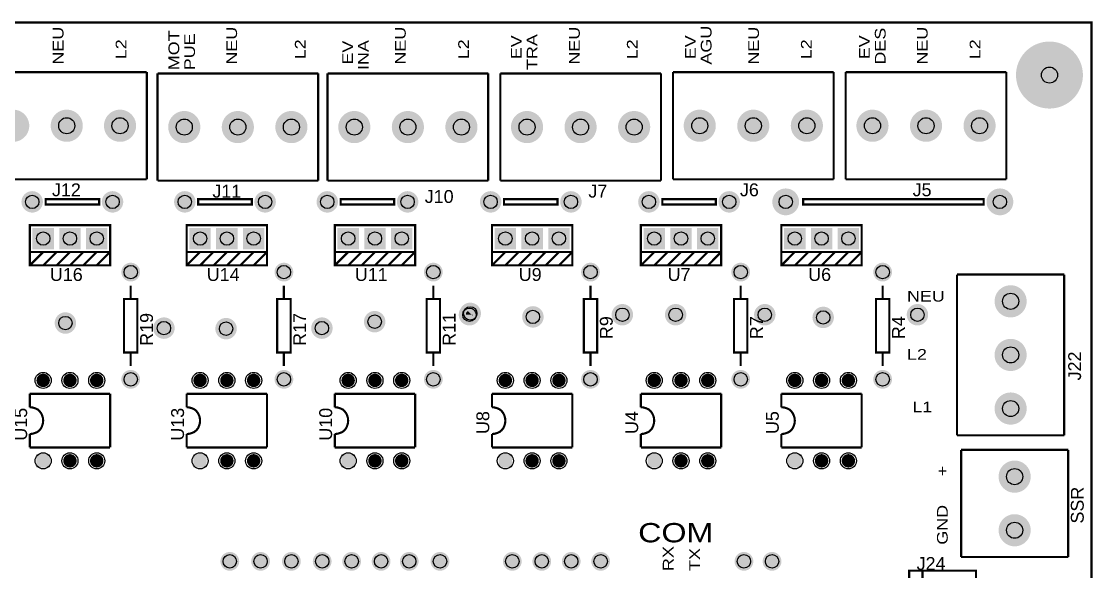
# Model space of a CAD drawing. Header units: inches. Extents: x 0 to 21, y 0 to 16.
# Drawn here: x 6.31 to 10.31, y 8.395 to 10.447 of the extents above; entities that cross this region are included whole.
import ezdxf

# ---------------------------------------------------------------- set-up
doc = ezdxf.new("R2010")
doc.units = ezdxf.units.IN
doc.header["$MEASUREMENT"] = 0
doc.layers.add('12632256', color=7, linetype='Continuous')

# ---------------------------------------------------------------- blocks, each defined once
blk = doc.blocks.new('EPAD')
at = {"const_width": 0.5}
blk.add_lwpolyline([(-0.25, 0, 1), (0.25, 0, 1)], format="xyb", close=True, dxfattribs=at)
blk = doc.blocks.new('RPAD')
blk.add_trace([(-0.5, -0.5), (-0.5, 0.5), (0.5, -0.5), (0.5, 0.5)])

msp = doc.modelspace()

# ---------------------------------------------------------------- linework, layer by layer
for points, const_width in [([(3.004, 5.504), (10.306, 5.504), (10.306, 10.443), (3.004, 10.443), (3.004, 5.504)], 0.008), ([(6.778, 10.258), (6.179, 10.258)], 0.008), ([(6.778, 10.258), (6.778, 9.858)], 0.008), ([(6.818, 10.253), (6.818, 9.853)], 0.008), ([(7.418, 10.253), (6.818, 10.253)], 0.008), ([(7.418, 10.253), (7.418, 9.853)], 0.008), ([(7.453, 10.253), (7.453, 9.853)], 0.008), ([(8.053, 10.253), (7.453, 10.253)], 0.008), ([(8.053, 10.253), (8.053, 9.853)], 0.008), ([(8.098, 10.253), (8.098, 9.853)], 0.008), ([(8.698, 10.253), (8.098, 10.253)], 0.008), ([(8.698, 10.253), (8.698, 9.853)], 0.008), ([(8.743, 10.258), (8.743, 9.858)], 0.008), ([(9.343, 10.258), (8.743, 10.258)], 0.008), ([(9.343, 10.258), (9.343, 9.858)], 0.008), ([(9.388, 10.258), (9.388, 9.858)], 0.008), ([(9.988, 10.258), (9.388, 10.258)], 0.008), ([(9.988, 10.258), (9.988, 9.858)], 0.008), ([(6.179, 9.858), (6.778, 9.858)], 0.008), ([(6.818, 9.853), (7.418, 9.853)], 0.008), ([(7.453, 9.853), (8.053, 9.853)], 0.008), ([(8.098, 9.853), (8.698, 9.853)], 0.008), ([(8.743, 9.858), (9.343, 9.858)], 0.008), ([(9.388, 9.858), (9.988, 9.858)], 0.008), ([(6.4, 9.764), (6.6, 9.764), (6.6, 9.784), (6.4, 9.784), (6.4, 9.764)], 0.008), ([(6.97, 9.764), (7.17, 9.764), (7.17, 9.784), (6.97, 9.784), (6.97, 9.764)], 0.008), ([(7.502, 9.764), (7.702, 9.764), (7.702, 9.784), (7.502, 9.784), (7.502, 9.764)], 0.008), ([(8.112, 9.764), (8.312, 9.764), (8.312, 9.784), (8.112, 9.784), (8.112, 9.764)], 0.008), ([(8.703, 9.764), (8.903, 9.764), (8.903, 9.784), (8.703, 9.784), (8.703, 9.764)], 0.008), ([(9.229, 9.764), (9.903, 9.764), (9.903, 9.784), (9.229, 9.784), (9.229, 9.764)], 0.008), ([(6.341, 9.587), (6.641, 9.587), (6.641, 9.687), (6.341, 9.687), (6.341, 9.587)], 0.008), ([(6.927, 9.587), (7.227, 9.587), (7.227, 9.687), (6.927, 9.687), (6.927, 9.587)], 0.008), ([(7.48, 9.587), (7.78, 9.587), (7.78, 9.687), (7.48, 9.687), (7.48, 9.587)], 0.008), ([(8.067, 9.587), (8.367, 9.587), (8.367, 9.687), (8.067, 9.687), (8.067, 9.587)], 0.008), ([(8.623, 9.587), (8.923, 9.587), (8.923, 9.687), (8.623, 9.687), (8.623, 9.587)], 0.008), ([(9.148, 9.587), (9.448, 9.587), (9.448, 9.687), (9.148, 9.687), (9.148, 9.587)], 0.008), ([(6.641, 9.587), (6.641, 9.537), (6.341, 9.537), (6.341, 9.587)], 0.008), ([(6.391, 9.587), (6.341, 9.537)], 0.008), ([(6.441, 9.587), (6.391, 9.537)], 0.008), ([(6.491, 9.587), (6.441, 9.537)], 0.008), ([(6.541, 9.587), (6.491, 9.537)], 0.008), ([(6.591, 9.587), (6.541, 9.537)], 0.008), ([(6.641, 9.587), (6.591, 9.537)], 0.008), ([(7.227, 9.587), (7.227, 9.537), (6.927, 9.537), (6.927, 9.587)], 0.008), ([(6.977, 9.587), (6.927, 9.537)], 0.008), ([(7.027, 9.587), (6.977, 9.537)], 0.008), ([(7.077, 9.587), (7.027, 9.537)], 0.008), ([(7.127, 9.587), (7.077, 9.537)], 0.008), ([(7.177, 9.587), (7.127, 9.537)], 0.008), ([(7.227, 9.587), (7.177, 9.537)], 0.008), ([(7.78, 9.587), (7.78, 9.537), (7.48, 9.537), (7.48, 9.587)], 0.008), ([(7.53, 9.587), (7.48, 9.537)], 0.008), ([(7.58, 9.587), (7.53, 9.537)], 0.008), ([(7.63, 9.587), (7.58, 9.537)], 0.008), ([(7.68, 9.587), (7.63, 9.537)], 0.008), ([(7.73, 9.587), (7.68, 9.537)], 0.008), ([(7.78, 9.587), (7.73, 9.537)], 0.008), ([(8.367, 9.587), (8.367, 9.537), (8.067, 9.537), (8.067, 9.587)], 0.008), ([(8.117, 9.587), (8.067, 9.537)], 0.008), ([(8.167, 9.587), (8.117, 9.537)], 0.008), ([(8.217, 9.587), (8.167, 9.537)], 0.008), ([(8.267, 9.587), (8.217, 9.537)], 0.008), ([(8.317, 9.587), (8.267, 9.537)], 0.008), ([(8.367, 9.587), (8.317, 9.537)], 0.008), ([(8.923, 9.587), (8.923, 9.537), (8.623, 9.537), (8.623, 9.587)], 0.008), ([(8.673, 9.587), (8.623, 9.537)], 0.008), ([(8.723, 9.587), (8.673, 9.537)], 0.008), ([(8.773, 9.587), (8.723, 9.537)], 0.008), ([(8.823, 9.587), (8.773, 9.537)], 0.008), ([(8.873, 9.587), (8.823, 9.537)], 0.008), ([(8.923, 9.587), (8.873, 9.537)], 0.008), ([(9.448, 9.587), (9.448, 9.537), (9.148, 9.537), (9.148, 9.587)], 0.008), ([(9.198, 9.587), (9.148, 9.537)], 0.008), ([(9.248, 9.587), (9.198, 9.537)], 0.008), ([(9.298, 9.587), (9.248, 9.537)], 0.008), ([(9.348, 9.587), (9.298, 9.537)], 0.008), ([(9.398, 9.587), (9.348, 9.537)], 0.008), ([(9.448, 9.587), (9.398, 9.537)], 0.008), ([(9.804, 9.503), (10.204, 9.503)], 0.008), ([(9.804, 9.503), (9.804, 8.903)], 0.008), ([(10.204, 8.903), (10.204, 9.503)], 0.008), ([(6.718, 9.462), (6.718, 9.412)], 0.008), ([(7.29, 9.462), (7.29, 9.412)], 0.008), ([(7.848, 9.462), (7.848, 9.412)], 0.008), ([(8.435, 9.462), (8.435, 9.412)], 0.008), ([(8.996, 9.462), (8.996, 9.412)], 0.008), ([(9.526, 9.462), (9.526, 9.412)], 0.008), ([(6.693, 9.212), (6.743, 9.212), (6.743, 9.412), (6.693, 9.412), (6.693, 9.212)], 0.008), ([(7.265, 9.212), (7.315, 9.212), (7.315, 9.412), (7.265, 9.412), (7.265, 9.212)], 0.008), ([(7.823, 9.212), (7.873, 9.212), (7.873, 9.412), (7.823, 9.412), (7.823, 9.212)], 0.008), ([(8.41, 9.212), (8.46, 9.212), (8.46, 9.412), (8.41, 9.412), (8.41, 9.212)], 0.008), ([(8.971, 9.212), (9.021, 9.212), (9.021, 9.412), (8.971, 9.412), (8.971, 9.212)], 0.008), ([(9.501, 9.212), (9.551, 9.212), (9.551, 9.412), (9.501, 9.412), (9.501, 9.212)], 0.008), ([(7.983, 9.353), (7.983, 9.355), (7.986, 9.358)], 0.025), ([(6.718, 9.212), (6.718, 9.162)], 0.008), ([(7.29, 9.212), (7.29, 9.162)], 0.008), ([(7.848, 9.212), (7.848, 9.162)], 0.008), ([(8.435, 9.212), (8.435, 9.162)], 0.008), ([(8.996, 9.212), (8.996, 9.162)], 0.008), ([(9.526, 9.212), (9.526, 9.162)], 0.008), ([(6.341, 9.008), (6.341, 9.058)], 0.008), ([(6.341, 9.058), (6.641, 9.058)], 0.008), ([(6.641, 8.858), (6.641, 9.058)], 0.008), ([(6.927, 9.008), (6.927, 9.058)], 0.008), ([(6.927, 9.058), (7.227, 9.058)], 0.008), ([(7.227, 8.858), (7.227, 9.058)], 0.008), ([(7.48, 9.008), (7.48, 9.058)], 0.008), ([(7.48, 9.058), (7.78, 9.058)], 0.008), ([(7.78, 8.858), (7.78, 9.058)], 0.008), ([(8.067, 9.008), (8.067, 9.058)], 0.008), ([(8.067, 9.058), (8.367, 9.058)], 0.008), ([(8.367, 8.858), (8.367, 9.058)], 0.008), ([(8.623, 9.008), (8.623, 9.058)], 0.008), ([(8.623, 9.058), (8.923, 9.058)], 0.008), ([(8.923, 8.858), (8.923, 9.058)], 0.008), ([(9.148, 9.008), (9.148, 9.058)], 0.008), ([(9.148, 9.058), (9.448, 9.058)], 0.008), ([(9.448, 8.858), (9.448, 9.058)], 0.008), ([(6.391, 8.958), (6.39, 8.968), (6.387, 8.978), (6.383, 8.986), (6.377, 8.994), (6.37, 9), (6.361, 9.004), (6.351, 9.007), (6.341, 9.008)], 0.008), ([(6.977, 8.958), (6.976, 8.968), (6.973, 8.978), (6.969, 8.986), (6.963, 8.994), (6.956, 9), (6.947, 9.004), (6.937, 9.007), (6.927, 9.008)], 0.008), ([(7.53, 8.958), (7.529, 8.968), (7.526, 8.978), (7.522, 8.986), (7.516, 8.994), (7.509, 9), (7.5, 9.004), (7.49, 9.007), (7.48, 9.008)], 0.008), ([(8.117, 8.958), (8.116, 8.968), (8.113, 8.978), (8.109, 8.986), (8.103, 8.994), (8.096, 9), (8.087, 9.004), (8.077, 9.007), (8.067, 9.008)], 0.008), ([(8.673, 8.958), (8.672, 8.968), (8.669, 8.978), (8.665, 8.986), (8.659, 8.994), (8.652, 9), (8.643, 9.004), (8.633, 9.007), (8.623, 9.008)], 0.008), ([(9.198, 8.958), (9.197, 8.968), (9.194, 8.978), (9.19, 8.986), (9.184, 8.994), (9.177, 9), (9.168, 9.004), (9.158, 9.007), (9.148, 9.008)], 0.008), ([(6.391, 8.958), (6.39, 8.948), (6.387, 8.938), (6.383, 8.929), (6.377, 8.922), (6.37, 8.916), (6.361, 8.912), (6.351, 8.909), (6.341, 8.908)], 0.008), ([(6.977, 8.958), (6.976, 8.948), (6.973, 8.938), (6.969, 8.929), (6.963, 8.922), (6.956, 8.916), (6.947, 8.912), (6.937, 8.909), (6.927, 8.908)], 0.008), ([(7.53, 8.958), (7.529, 8.948), (7.526, 8.938), (7.522, 8.929), (7.516, 8.922), (7.509, 8.916), (7.5, 8.912), (7.49, 8.909), (7.48, 8.908)], 0.008), ([(8.117, 8.958), (8.116, 8.948), (8.113, 8.938), (8.109, 8.929), (8.103, 8.922), (8.096, 8.916), (8.087, 8.912), (8.077, 8.909), (8.067, 8.908)], 0.008), ([(8.673, 8.958), (8.672, 8.948), (8.669, 8.938), (8.665, 8.929), (8.659, 8.922), (8.652, 8.916), (8.643, 8.912), (8.633, 8.909), (8.623, 8.908)], 0.008), ([(9.198, 8.958), (9.197, 8.948), (9.194, 8.938), (9.19, 8.929), (9.184, 8.922), (9.177, 8.916), (9.168, 8.912), (9.158, 8.909), (9.148, 8.908)], 0.008), ([(6.341, 8.858), (6.341, 8.908)], 0.008), ([(6.927, 8.858), (6.927, 8.908)], 0.008), ([(7.48, 8.858), (7.48, 8.908)], 0.008), ([(8.067, 8.858), (8.067, 8.908)], 0.008), ([(8.623, 8.858), (8.623, 8.908)], 0.008), ([(9.148, 8.858), (9.148, 8.908)], 0.008), ([(9.804, 8.903), (10.204, 8.903)], 0.008), ([(6.341, 8.858), (6.641, 8.858)], 0.008), ([(6.927, 8.858), (7.227, 8.858)], 0.008), ([(7.48, 8.858), (7.78, 8.858)], 0.008), ([(8.067, 8.858), (8.367, 8.858)], 0.008), ([(8.623, 8.858), (8.923, 8.858)], 0.008), ([(9.148, 8.858), (9.448, 8.858)], 0.008), ([(10.219, 8.849), (9.819, 8.849)], 0.008), ([(9.819, 8.849), (9.819, 8.449)], 0.008), ([(10.219, 8.849), (10.219, 8.449)], 0.008), ([(10.219, 8.449), (9.819, 8.449)], 0.008), ([(9.625, 8.098), (9.875, 8.098), (9.875, 8.398), (9.625, 8.398), (9.625, 8.098)], 0.008), ([(9.675, 8.098), (9.675, 8.398)], 0.008)]:
    msp.add_lwpolyline(points, dxfattribs=dict(const_width=const_width))
for centre, radius in [((10.149, 10.247), 0.03), ((6.479, 10.058), 0.03), ((6.678, 10.058), 0.03), ((6.918, 10.053), 0.03), ((7.118, 10.053), 0.03), ((7.318, 10.053), 0.03), ((7.553, 10.053), 0.03), ((7.753, 10.053), 0.03), ((7.953, 10.053), 0.03), ((8.198, 10.053), 0.03), ((8.398, 10.053), 0.03), ((8.598, 10.053), 0.03), ((8.843, 10.058), 0.03), ((9.043, 10.058), 0.03), ((9.243, 10.058), 0.03), ((9.488, 10.058), 0.03), ((9.688, 10.058), 0.03), ((9.888, 10.058), 0.03), ((6.35, 9.774), 0.025), ((6.65, 9.774), 0.025), ((6.92, 9.774), 0.025), ((7.22, 9.774), 0.025), ((7.452, 9.774), 0.025), ((7.752, 9.774), 0.025), ((8.062, 9.774), 0.025), ((8.362, 9.774), 0.025), ((8.653, 9.774), 0.025), ((8.953, 9.774), 0.025), ((9.164, 9.774), 0.025), ((9.964, 9.774), 0.025), ((6.391, 9.637), 0.025), ((6.491, 9.637), 0.025), ((6.591, 9.637), 0.025), ((6.977, 9.637), 0.025), ((7.077, 9.637), 0.025), ((7.177, 9.637), 0.025), ((7.53, 9.637), 0.025), ((7.63, 9.637), 0.025), ((7.73, 9.637), 0.025), ((8.117, 9.637), 0.025), ((8.217, 9.637), 0.025), ((8.317, 9.637), 0.025), ((8.673, 9.637), 0.025), ((8.773, 9.637), 0.025), ((8.873, 9.637), 0.025), ((9.198, 9.637), 0.025), ((9.298, 9.637), 0.025), ((9.398, 9.637), 0.025), ((6.718, 9.512), 0.025), ((7.29, 9.512), 0.025), ((7.848, 9.512), 0.025), ((8.435, 9.512), 0.025), ((8.996, 9.512), 0.025), ((9.526, 9.512), 0.025), ((10.004, 9.403), 0.03), ((7.983, 9.353), 0.025), ((7.986, 9.358), 0.025), ((8.22, 9.345), 0.025), ((8.554, 9.353), 0.025), ((8.753, 9.353), 0.025), ((9.086, 9.353), 0.025), ((9.304, 9.343), 0.025), ((9.656, 9.353), 0.025), ((6.474, 9.322), 0.025), ((6.842, 9.303), 0.025), ((7.074, 9.301), 0.025), ((7.432, 9.303), 0.025), ((7.629, 9.327), 0.025), ((10.004, 9.203), 0.03), ((6.391, 9.108), 0.03), ((6.491, 9.108), 0.03), ((6.591, 9.108), 0.03), ((6.718, 9.112), 0.025), ((6.977, 9.108), 0.03), ((7.077, 9.108), 0.03), ((7.177, 9.108), 0.03), ((7.29, 9.112), 0.025), ((7.53, 9.108), 0.03), ((7.63, 9.108), 0.03), ((7.73, 9.108), 0.03), ((7.848, 9.112), 0.025), ((8.117, 9.108), 0.03), ((8.217, 9.108), 0.03), ((8.317, 9.108), 0.03), ((8.435, 9.112), 0.025), ((8.673, 9.108), 0.03), ((8.773, 9.108), 0.03), ((8.873, 9.108), 0.03), ((8.996, 9.112), 0.025), ((9.198, 9.108), 0.03), ((9.298, 9.108), 0.03), ((9.398, 9.108), 0.03), ((9.526, 9.112), 0.025), ((10.004, 9.003), 0.03), ((6.391, 8.808), 0.03), ((6.491, 8.808), 0.03), ((6.591, 8.808), 0.03), ((6.977, 8.808), 0.03), ((7.077, 8.808), 0.03), ((7.177, 8.808), 0.03), ((7.53, 8.808), 0.03), ((7.63, 8.808), 0.03), ((7.73, 8.808), 0.03), ((8.117, 8.808), 0.03), ((8.217, 8.808), 0.03), ((8.317, 8.808), 0.03), ((8.673, 8.808), 0.03), ((8.773, 8.808), 0.03), ((8.873, 8.808), 0.03), ((9.198, 8.808), 0.03), ((9.298, 8.808), 0.03), ((9.398, 8.808), 0.03), ((10.019, 8.749), 0.03), ((10.019, 8.549), 0.03), ((7.088, 8.433), 0.025), ((7.203, 8.433), 0.025), ((7.318, 8.433), 0.025), ((7.433, 8.433), 0.025), ((7.543, 8.433), 0.025), ((7.653, 8.433), 0.025), ((7.758, 8.433), 0.025), ((7.873, 8.433), 0.025), ((8.143, 8.433), 0.025), ((8.253, 8.433), 0.025), ((8.363, 8.433), 0.025), ((8.473, 8.433), 0.025), ((9.008, 8.433), 0.025), ((9.113, 8.433), 0.025)]:
    msp.add_circle(centre, radius)

# ---------------------------------------------------------------- block references
for name, p, xscale, yscale in [('EPAD', (10.149, 10.247), 0.25, 0.25), ('EPAD', (6.279, 10.058), 0.12, 0.12), ('EPAD', (6.479, 10.058), 0.12, 0.12), ('EPAD', (6.678, 10.058), 0.12, 0.12), ('EPAD', (6.918, 10.053), 0.12, 0.12), ('EPAD', (7.118, 10.053), 0.12, 0.12), ('EPAD', (7.318, 10.053), 0.12, 0.12), ('EPAD', (7.553, 10.053), 0.12, 0.12), ('EPAD', (7.753, 10.053), 0.12, 0.12), ('EPAD', (7.953, 10.053), 0.12, 0.12), ('EPAD', (8.198, 10.053), 0.12, 0.12), ('EPAD', (8.398, 10.053), 0.12, 0.12), ('EPAD', (8.598, 10.053), 0.12, 0.12), ('EPAD', (8.843, 10.058), 0.12, 0.12), ('EPAD', (9.043, 10.058), 0.12, 0.12), ('EPAD', (9.243, 10.058), 0.12, 0.12), ('EPAD', (9.488, 10.058), 0.12, 0.12), ('EPAD', (9.688, 10.058), 0.12, 0.12), ('EPAD', (9.888, 10.058), 0.12, 0.12), ('EPAD', (6.35, 9.774), 0.08, 0.08), ('EPAD', (6.65, 9.774), 0.08, 0.08), ('EPAD', (6.92, 9.774), 0.08, 0.08), ('EPAD', (7.22, 9.774), 0.08, 0.08), ('EPAD', (7.452, 9.774), 0.08, 0.08), ('EPAD', (7.752, 9.774), 0.08, 0.08), ('EPAD', (8.062, 9.774), 0.08, 0.08), ('EPAD', (8.362, 9.774), 0.08, 0.08), ('EPAD', (8.653, 9.774), 0.08, 0.08), ('EPAD', (8.953, 9.774), 0.08, 0.08), ('EPAD', (9.164, 9.774), 0.1, 0.1), ('EPAD', (9.964, 9.774), 0.1, 0.1), ('EPAD', (6.718, 9.512), 0.07, 0.07), ('EPAD', (7.29, 9.512), 0.07, 0.07), ('EPAD', (7.848, 9.512), 0.07, 0.07), ('EPAD', (8.435, 9.512), 0.07, 0.07), ('EPAD', (8.996, 9.512), 0.07, 0.07), ('EPAD', (9.526, 9.512), 0.07, 0.07), ('EPAD', (10.004, 9.403), 0.12, 0.12), ('EPAD', (6.474, 9.322), 0.08, 0.08), ('EPAD', (7.629, 9.327), 0.08, 0.08), ('EPAD', (7.983, 9.353), 0.08, 0.08), ('EPAD', (7.986, 9.358), 0.08, 0.08), ('EPAD', (8.22, 9.345), 0.08, 0.08), ('EPAD', (8.554, 9.353), 0.08, 0.08), ('EPAD', (8.753, 9.353), 0.08, 0.08), ('EPAD', (9.086, 9.353), 0.08, 0.08), ('EPAD', (9.304, 9.343), 0.08, 0.08), ('EPAD', (9.656, 9.353), 0.08, 0.08), ('EPAD', (6.842, 9.303), 0.08, 0.08), ('EPAD', (7.074, 9.301), 0.08, 0.08), ('EPAD', (7.432, 9.303), 0.08, 0.08), ('EPAD', (10.004, 9.203), 0.12, 0.12), ('EPAD', (6.391, 9.108), 0.05, 0.05), ('EPAD', (6.491, 9.108), 0.05, 0.05), ('EPAD', (6.591, 9.108), 0.05, 0.05), ('EPAD', (6.718, 9.112), 0.07, 0.07), ('EPAD', (6.977, 9.108), 0.05, 0.05), ('EPAD', (7.077, 9.108), 0.05, 0.05), ('EPAD', (7.177, 9.108), 0.05, 0.05), ('EPAD', (7.29, 9.112), 0.07, 0.07), ('EPAD', (7.53, 9.108), 0.05, 0.05), ('EPAD', (7.63, 9.108), 0.05, 0.05), ('EPAD', (7.73, 9.108), 0.05, 0.05), ('EPAD', (7.848, 9.112), 0.07, 0.07), ('EPAD', (8.117, 9.108), 0.05, 0.05), ('EPAD', (8.217, 9.108), 0.05, 0.05), ('EPAD', (8.317, 9.108), 0.05, 0.05), ('EPAD', (8.435, 9.112), 0.07, 0.07), ('EPAD', (8.673, 9.108), 0.05, 0.05), ('EPAD', (8.773, 9.108), 0.05, 0.05), ('EPAD', (8.873, 9.108), 0.05, 0.05), ('EPAD', (8.996, 9.112), 0.07, 0.07), ('EPAD', (9.198, 9.108), 0.05, 0.05), ('EPAD', (9.298, 9.108), 0.05, 0.05), ('EPAD', (9.398, 9.108), 0.05, 0.05), ('EPAD', (9.526, 9.112), 0.07, 0.07), ('EPAD', (10.004, 9.003), 0.12, 0.12), ('RPAD', (6.391, 8.808), 0.05, 0.05), ('EPAD', (6.491, 8.808), 0.05, 0.05), ('EPAD', (6.591, 8.808), 0.05, 0.05), ('RPAD', (6.977, 8.808), 0.05, 0.05), ('EPAD', (7.077, 8.808), 0.05, 0.05), ('EPAD', (7.177, 8.808), 0.05, 0.05), ('RPAD', (7.53, 8.808), 0.05, 0.05), ('EPAD', (7.63, 8.808), 0.05, 0.05), ('EPAD', (7.73, 8.808), 0.05, 0.05), ('RPAD', (8.117, 8.808), 0.05, 0.05), ('EPAD', (8.217, 8.808), 0.05, 0.05), ('EPAD', (8.317, 8.808), 0.05, 0.05), ('RPAD', (8.673, 8.808), 0.05, 0.05), ('EPAD', (8.773, 8.808), 0.05, 0.05), ('EPAD', (8.873, 8.808), 0.05, 0.05), ('RPAD', (9.198, 8.808), 0.05, 0.05), ('EPAD', (9.298, 8.808), 0.05, 0.05), ('EPAD', (9.398, 8.808), 0.05, 0.05), ('EPAD', (10.019, 8.749), 0.12, 0.12), ('EPAD', (10.019, 8.549), 0.12, 0.12), ('EPAD', (7.088, 8.433), 0.07, 0.07), ('EPAD', (7.203, 8.433), 0.07, 0.07), ('EPAD', (7.318, 8.433), 0.07, 0.07), ('EPAD', (7.433, 8.433), 0.07, 0.07), ('EPAD', (7.543, 8.433), 0.07, 0.07), ('EPAD', (7.653, 8.433), 0.07, 0.07), ('EPAD', (7.758, 8.433), 0.07, 0.07), ('EPAD', (7.873, 8.433), 0.07, 0.07), ('EPAD', (8.143, 8.433), 0.07, 0.07), ('EPAD', (8.253, 8.433), 0.07, 0.07), ('EPAD', (8.363, 8.433), 0.07, 0.07), ('EPAD', (8.473, 8.433), 0.07, 0.07), ('EPAD', (9.008, 8.433), 0.07, 0.07), ('EPAD', (9.113, 8.433), 0.07, 0.07)]:
    msp.add_blockref(name, p, dxfattribs=dict(xscale=xscale, yscale=yscale))
at = {"xscale": 0.08, "yscale": 0.08, "rotation": 180}
for p in [(6.391, 9.637), (6.491, 9.637), (6.591, 9.637), (6.977, 9.637), (7.077, 9.637), (7.177, 9.637), (7.53, 9.637), (7.63, 9.637), (7.73, 9.637), (8.117, 9.637), (8.217, 9.637), (8.317, 9.637), (8.673, 9.637), (8.773, 9.637), (8.873, 9.637), (9.198, 9.637), (9.298, 9.637), (9.398, 9.637)]:
    msp.add_blockref('RPAD', p, dxfattribs=at)

# ---------------------------------------------------------------- texts
at = {"layer": '12632256'}
for s, height, width, p in [('NEU', 0.04, 1.25, (6.467, 10.286)), ('MOT', 0.04, 1.25, (6.899, 10.265)), ('NEU', 0.04, 1.25, (7.115, 10.286)), ('NEU', 0.04, 1.25, (7.745, 10.286)), ('NEU', 0.04, 1.25, (8.395, 10.286)), ('AGU', 0.04, 1.25, (8.887, 10.286)), ('NEU', 0.04, 1.25, (9.064, 10.286)), ('DES', 0.04, 1.25, (9.537, 10.286)), ('NEU', 0.04, 1.25, (9.694, 10.286)), ('L2', 0.04, 1.25, (6.702, 10.306)), ('PUE', 0.04, 1.25, (6.958, 10.265)), ('L2', 0.04, 1.25, (7.371, 10.306)), ('EV', 0.04, 1.25, (7.548, 10.286)), ('INA', 0.04, 1.25, (7.607, 10.266)), ('L2', 0.04, 1.25, (7.981, 10.306)), ('EV', 0.04, 1.25, (8.178, 10.306)), ('TRA', 0.04, 1.25, (8.237, 10.266)), ('L2', 0.04, 1.25, (8.611, 10.306)), ('EV', 0.04, 1.25, (8.828, 10.306)), ('L2', 0.04, 1.25, (9.261, 10.306)), ('EV', 0.04, 1.25, (9.478, 10.306)), ('L2', 0.04, 1.25, (9.891, 10.306)), ('R19', 0.048, 1.041667, (6.801, 9.237)), ('R17', 0.048, 1.041667, (7.373, 9.237)), ('R11', 0.048, 1.041667, (7.931, 9.237)), ('R9', 0.048, 1.041667, (8.518, 9.262)), ('R7', 0.048, 1.041667, (9.079, 9.262)), ('R4', 0.048, 1.041667, (9.609, 9.262)), ('J22', 0.048, 1.041667, (10.267, 9.108)), ('U15', 0.048, 1.041667, (6.331, 8.883)), ('U13', 0.048, 1.041667, (6.917, 8.883)), ('U10', 0.048, 1.041667, (7.47, 8.883)), ('U8', 0.048, 1.041667, (8.057, 8.908)), ('U4', 0.048, 1.041667, (8.613, 8.908)), ('U5', 0.048, 1.041667, (9.138, 8.908)), ('+', 0.04, 1.25, (9.769, 8.751)), ('SSR', 0.048, 1.041667, (10.277, 8.574)), ('GND', 0.04, 1.25, (9.769, 8.495)), ('RX', 0.04, 1.25, (8.745, 8.397)), ('TX', 0.04, 1.25, (8.844, 8.397))]:
    msp.add_text(s, height=height, rotation=90, dxfattribs=dict(at, width=width)).set_placement(p)
for s, height, width, p in [('J12', 0.048, 1.041667, (6.424, 9.795)), ('J6', 0.048, 1.041667, (8.993, 9.795)), ('J5', 0.048, 1.041667, (9.638, 9.795)), ('J11', 0.048, 1.041667, (7.023, 9.79)), ('J10', 0.048, 1.041667, (7.816, 9.77)), ('J7', 0.048, 1.041667, (8.427, 9.79)), ('U16', 0.048, 1.041667, (6.416, 9.479)), ('U14', 0.048, 1.041667, (7.002, 9.479)), ('U11', 0.048, 1.041667, (7.555, 9.479)), ('U9', 0.048, 1.041667, (8.167, 9.479)), ('U7', 0.048, 1.041667, (8.723, 9.479)), ('U6', 0.048, 1.041667, (9.248, 9.479)), ('NEU', 0.04, 1.25, (9.617, 9.402)), ('L2', 0.04, 1.25, (9.617, 9.185)), ('L1', 0.04, 1.25, (9.637, 8.989)), ('COM', 0.072, 1.25, (8.613, 8.504)), ('J24', 0.048, 1.041667, (9.653, 8.401))]:
    msp.add_text(s, height=height, dxfattribs=dict(at, width=width)).set_placement(p)

doc.saveas('drawing.dxf')
